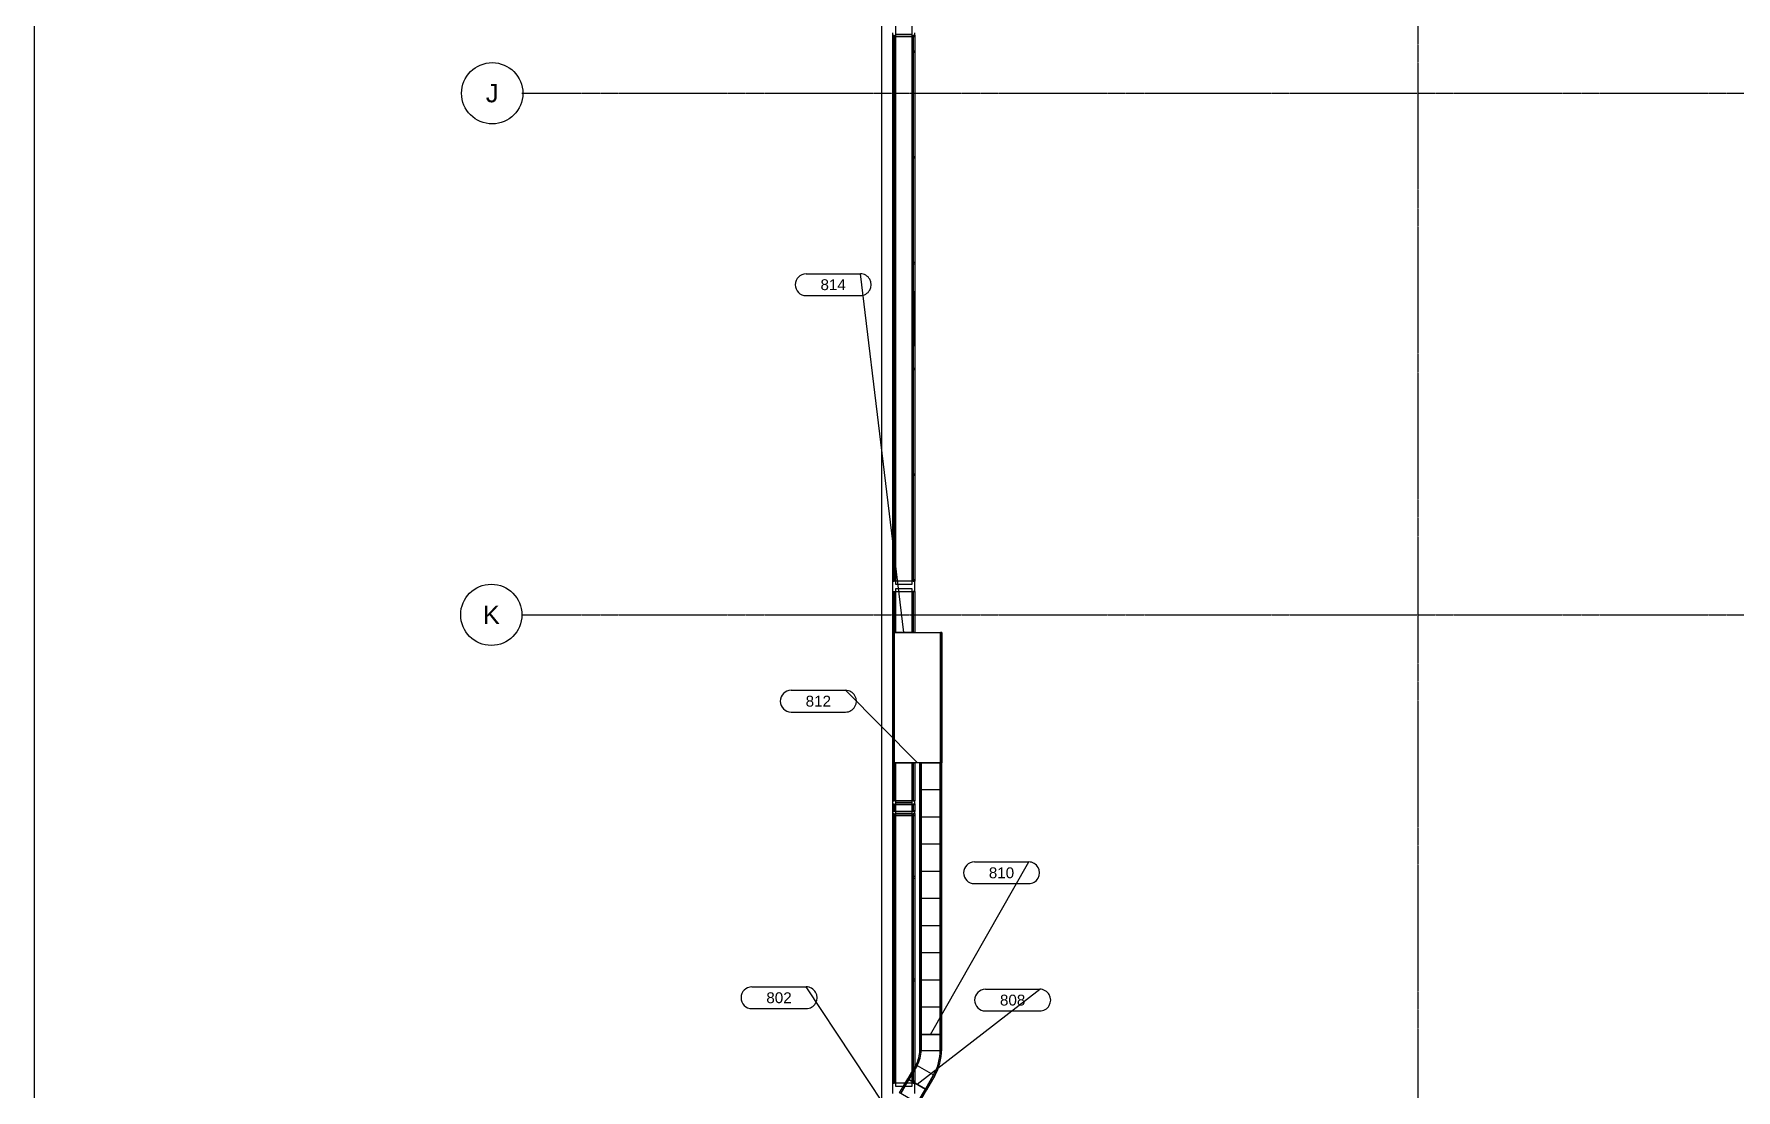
# Model space of a CAD drawing. Header units: inches. Extents: x -21257 to 11444, y 0 to 8704.
# Drawn here: x 0 to 1880, y 1863 to 3029 of the extents above; entities that cross this region are included whole.
import ezdxf
from ezdxf.enums import TextEntityAlignment as Align

# ---------------------------------------------------------------- set-up
doc = ezdxf.new("R2010")
doc.units = ezdxf.units.IN
doc.header["$MEASUREMENT"] = 0
doc.linetypes.add('CENTER2', pattern=[1.125, 0.75, -0.125, 0.125, -0.125])
for name, color, linetype in [('800-CONV-LAYOUT', 54, 'Continuous'), ('800-CONV-LAYOUT-UPPER', 54, 'Continuous'), ('800-CONV-NUMBERS', 54, 'Continuous'), ('Bldg_Cline', 8, 'CENTER2'), ('Bldg_Colnum', 8, 'Continuous'), ('ECT_PAGE_FRAM', 7, 'Continuous')]:
    doc.layers.add(name, color=color, linetype=linetype)
doc.styles.add('Fortna', font='arial.ttf', dxfattribs={"height": 0.09375})
doc.styles.get("Standard").update_dxf_attribs({"font": 'helvl.shx'})

# ---------------------------------------------------------------- blocks, each defined once
blk = doc.blocks.new('DCBLOCK')
at = {"linetype": 'Continuous'}
for p, q in [((-0.625, 0), (0, 0)), ((-0.625, -0.25), (0, -0.25))]:
    blk.add_line(p, q, dxfattribs=at)
for centre, start, end in [((-0.625, -0.125), 90, 269.9999), ((0, -0.125), 269.9999, 90)]:
    blk.add_arc(centre, 0.125, start, end)
blk.add_attdef('FORTNAITEM', text='', height=0.125).set_placement((-0.313, -0.125), align=Align.MIDDLE_CENTER)
at = {"flags": 1}
blk.add_attdef('SERIALNUM', (-0.625, -0.344), '', height=0.125, dxfattribs=at)
blk = doc.blocks.new('Colnum')
blk.add_circle((0, 0), 0.1566)
at = {"style": 'Fortna'}
blk.add_attdef('1', text='', height=0.0938, dxfattribs=at).set_placement((0, 0), align=Align.MIDDLE)
blk = doc.blocks.new('Promise-US15-100330-00-10-003 Bldg Colums')
at = {"layer": 'Bldg_Cline'}
for p, q in [((600, 7193.3), (600, 9.3)), ((-389.3, 2448), (72, 2448)), ((72, 2448), (6000, 2448)), ((-389.3, 1872), (72, 1872)), ((72, 1872), (6000, 1872))]:
    blk.add_line(p, q, dxfattribs=at)
at = {"layer": 'Bldg_Colnum'}
blk.add_line((8, 7709.9), (8, 8), dxfattribs=at)
at = {"layer": 'Bldg_Colnum', "xscale": 216, "yscale": 216, "zscale": 216}
for p, values in [((-422.1, 2448), {'1': 'J'}), ((-423.1, 1872), {'1': 'K'})]:
    blk.add_blockref('Colnum', p, dxfattribs=at).add_auto_attribs(values)

msp = doc.modelspace()

# ---------------------------------------------------------------- linework, layer by layer
at = {"layer": '800-CONV-LAYOUT'}
for p, q in [((948.6, 3027.8), (948.6, 3030.4)), ((972.6, 3027.8), (972.6, 3030.4)), ((948.6, 1858.9), (948.6, 1870.3)), ((972.6, 1858.9, -31.2), (972.6, 1870.3, -31.2))]:
    msp.add_line(p, q, dxfattribs=at)
at = {"layer": '800-CONV-LAYOUT', "linetype": 'Continuous'}
for p, q in [((948.6, 3027.8, 273.6), (950.1, 3027.8, 273.6)), ((948.6, 3026.3, 279.9), (950.1, 3026.3, 279.9)), ((950.1, 3027.8, 273.6), (950.1, 3026.3, 279.9)), ((971.1, 3027.8, 273.6), (972.6, 3027.8, 273.6)), ((971.1, 3026.3, 279.9), (971.1, 3027.8, 273.6)), ((972.6, 3026.3, 279.9), (971.1, 3026.3, 279.9)), ((950.1, 3010.5, 269.5), (948.6, 3010.5, 269.5)), ((948.6, 3009, 275.9), (950.1, 3009, 275.9)), ((950.1, 3009, 275.9), (950.1, 3010.5, 269.5)), ((971.1, 3010.5, 269.5), (972.6, 3010.5, 269.5)), ((971.1, 3009, 275.9), (971.1, 3010.5, 269.5)), ((971.1, 3009, 275.9), (972.6, 3009, 275.9)), ((950.1, 2893.6, 242.1), (948.6, 2893.6, 242.1)), ((948.6, 2892.2, 248.5), (950.1, 2892.2, 248.5)), ((950.1, 2892.2, 248.5), (950.1, 2893.6, 242.1)), ((971.1, 2893.6, 242.1), (972.6, 2893.6, 242.1)), ((971.1, 2892.2, 248.5), (971.1, 2893.6, 242.1)), ((971.1, 2892.2, 248.5), (972.6, 2892.2, 248.5)), ((950.1, 2776.8, 214.7), (948.6, 2776.8, 214.7)), ((948.6, 2775.3, 221.1), (950.1, 2775.3, 221.1)), ((950.1, 2775.3, 221.1), (950.1, 2776.8, 214.7)), ((971.1, 2776.8, 214.7), (972.6, 2776.8, 214.7)), ((971.1, 2775.3, 221.1), (971.1, 2776.8, 214.7)), ((971.1, 2775.3, 221.1), (972.6, 2775.3, 221.1)), ((950.1, 2660, 187.3), (948.6, 2660, 187.3)), ((948.6, 2658.5, 193.7), (950.1, 2658.5, 193.7)), ((950.1, 2658.5, 193.7), (950.1, 2660, 187.3)), ((971.1, 2660, 187.3), (972.6, 2660, 187.3)), ((971.1, 2658.5, 193.7), (971.1, 2660, 187.3)), ((971.1, 2658.5, 193.7), (972.6, 2658.5, 193.7)), ((950.1, 2543.2, 159.9), (948.6, 2543.2, 159.9)), ((948.6, 2541.7, 166.3), (950.1, 2541.7, 166.3)), ((950.1, 2541.7, 166.3), (950.1, 2543.2, 159.9)), ((971.1, 2543.2, 159.9), (972.6, 2543.2, 159.9)), ((971.1, 2541.7, 166.3), (971.1, 2543.2, 159.9)), ((971.1, 2541.7, 166.3), (972.6, 2541.7, 166.3)), ((950.1, 2426.3, 132.5), (948.6, 2426.3, 132.5)), ((948.6, 2424.8, 138.9), (950.1, 2424.8, 138.9)), ((950.1, 2424.8, 138.9), (950.1, 2426.3, 132.5)), ((971.1, 2426.3, 132.5), (972.6, 2426.3, 132.5)), ((971.1, 2424.8, 138.9), (971.1, 2426.3, 132.5)), ((971.1, 2424.8, 138.9), (972.6, 2424.8, 138.9)), ((948.6, 2413.1, 131.5), (950.1, 2413.1, 131.5)), ((948.6, 2413.1, 138), (950.1, 2413.1, 138)), ((950.1, 2413.1, 131.5), (950.1, 2413.1, 138)), ((971.1, 2413.1, 131.5), (972.6, 2413.1, 131.5)), ((971.1, 2413.1, 138), (971.1, 2413.1, 131.5)), ((972.6, 2413.1, 138), (971.1, 2413.1, 138)), ((950.1, 2368.1, 131.5), (948.6, 2368.1, 131.5)), ((948.6, 2368.1, 138), (950.1, 2368.1, 138)), ((948.6, 2368.1, 131.5), (950.1, 2368.1, 131.5)), ((948.6, 2368.1, 138), (950.1, 2368.1, 138)), ((950.1, 2368.1, 138), (950.1, 2368.1, 131.5)), ((950.1, 2368.1, 131.5), (950.1, 2368.1, 138)), ((971.1, 2368.1, 131.5), (972.6, 2368.1, 131.5)), ((971.1, 2368.1, 138), (971.1, 2368.1, 131.5)), ((971.1, 2368.1, 138), (972.6, 2368.1, 138)), ((1001.1, 2368.1, 131.5), (1002.6, 2368.1, 131.5)), ((1001.1, 2368.1, 138), (1001.1, 2368.1, 131.5)), ((1002.6, 2368.1, 138), (1001.1, 2368.1, 138)), ((950.1, 2344.1, 131.5), (948.6, 2344.1, 131.5)), ((948.6, 2344.1, 138), (950.1, 2344.1, 138)), ((950.1, 2344.1, 138), (950.1, 2344.1, 131.5)), ((1001.1, 2344.1, 131.5), (1002.6, 2344.1, 131.5)), ((1001.1, 2344.1, 138), (1001.1, 2344.1, 131.5)), ((1001.1, 2344.1, 138), (1002.6, 2344.1, 138)), ((950.1, 2224.1, 131.5), (948.6, 2224.1, 131.5)), ((948.6, 2224.1, 138), (950.1, 2224.1, 138)), ((948.6, 2224.1, 131.5), (950.1, 2224.1, 131.5)), ((948.6, 2224.1, 138), (950.1, 2224.1, 138)), ((950.1, 2224.1, 138), (950.1, 2224.1, 131.5)), ((950.1, 2224.1, 131.5), (950.1, 2224.1, 138)), ((971.1, 2224.1, 131.5), (972.6, 2224.1, 131.5)), ((971.1, 2224.1, 138), (971.1, 2224.1, 131.5)), ((972.6, 2224.1, 138), (971.1, 2224.1, 138)), ((978.1, 2224.1, 138), (979.6, 2224.1, 138)), ((1000.6, 2224.1, 131.5), (1002.1, 2224.1, 131.5)), ((1000.6, 2224.1, 138), (1000.6, 2224.1, 131.5)), ((1002.1, 2224.1, 138), (1000.6, 2224.1, 138)), ((1001.1, 2224.1, 131.5), (1002.6, 2224.1, 131.5)), ((1001.1, 2224.1, 138), (1001.1, 2224.1, 131.5)), ((1001.1, 2224.1, 138), (1002.6, 2224.1, 138)), ((950.1, 2182.1, 131.5), (948.6, 2182.1, 131.5)), ((948.6, 2182.1, 138), (950.1, 2182.1, 138)), ((950.1, 2182.1, 138), (950.1, 2182.1, 131.5)), ((971.1, 2182.1, 131.5), (972.6, 2182.1, 131.5)), ((971.1, 2182.1, 138), (971.1, 2182.1, 131.5)), ((971.1, 2182.1, 138), (972.6, 2182.1, 138)), ((948.6, 2178.8, 131.3), (950.1, 2178.8, 131.3)), ((948.6, 2178, 137.7), (950.1, 2178, 137.7)), ((950.1, 2170.9, 130.2), (948.6, 2170.9, 130.2)), ((948.6, 2170.1, 136.7), (950.1, 2170.1, 136.7)), ((948.6, 2168.1, 129.6), (950.1, 2168.1, 129.6)), ((948.6, 2165.9, 135.7), (950.1, 2165.9, 135.7)), ((950.1, 2178.8, 131.3), (950.1, 2178, 137.7)), ((950.1, 2170.1, 136.7), (950.1, 2170.9, 130.2)), ((950.1, 2168.1, 129.6), (950.1, 2165.9, 135.7)), ((971.1, 2178.8, 131.3), (972.6, 2178.8, 131.3)), ((971.1, 2178, 137.7), (971.1, 2178.8, 131.3)), ((972.6, 2178, 137.7), (971.1, 2178, 137.7)), ((971.1, 2170.9, 130.2), (972.6, 2170.9, 130.2)), ((971.1, 2170.1, 136.7), (971.1, 2170.9, 130.2)), ((971.1, 2170.1, 136.7), (972.6, 2170.1, 136.7)), ((971.1, 2168.1, 129.6), (972.6, 2168.1, 129.6)), ((971.1, 2165.9, 135.7), (971.1, 2168.1, 129.6)), ((972.6, 2165.9, 135.7), (971.1, 2165.9, 135.7)), ((950.1, 2098.8, 105.1), (948.6, 2098.8, 105.1)), ((948.6, 2096.6, 111.2), (950.1, 2096.6, 111.2)), ((950.1, 2096.6, 111.2), (950.1, 2098.8, 105.1)), ((971.1, 2098.8, 105.1), (972.6, 2098.8, 105.1)), ((971.1, 2096.6, 111.2), (971.1, 2098.8, 105.1)), ((971.1, 2096.6, 111.2), (972.6, 2096.6, 111.2)), ((950.1, 1985.6, 65.1), (948.6, 1985.6, 65.1)), ((948.6, 1983.4, 71.2), (950.1, 1983.4, 71.2)), ((950.1, 1983.4, 71.2), (950.1, 1985.6, 65.1)), ((971.1, 1985.6, 65.1), (972.6, 1985.6, 65.1)), ((971.1, 1983.4, 71.2), (971.1, 1985.6, 65.1)), ((971.1, 1983.4, 71.2), (972.6, 1983.4, 71.2)), ((950.1, 1872.5, 25.1), (948.6, 1872.5, 25.1)), ((948.6, 1870.3, 31.2), (950.1, 1870.3, 31.2)), ((950.1, 1870.3, 31.2), (950.1, 1872.5, 25.1)), ((971.1, 1870.3, 31.2), (971.1, 1872.5, 25.1)), ((971.1, 1872.5, 25.1), (972.6, 1872.5, 25.1)), ((971.1, 1870.3, 31.2), (972.6, 1870.3, 31.2))]:
    msp.add_line(p, q, dxfattribs=at)
at = {"layer": '800-CONV-LAYOUT'}
for points, elevation in [([(948.6, 2413.1), (948.6, 2424.8)], 131.5), ([(972.6, 2413.1), (972.6, 2424.8)], 131.5), ([(948.6, 2178.8), (948.6, 2182.1)], 131.3), ([(972.6, 2178.8), (972.6, 2182.1)], 131.3), ([(948.6, 2168.1), (948.6, 2170.1)], 129.6), ([(972.6, 2168.1), (972.6, 2170.1)], 129.6)]:
    msp.add_lwpolyline(points, dxfattribs=dict(at, elevation=elevation))
for points in [[(948.6, 2426.3, 132.5), (948.6, 3027.8, 273.6), (950.1, 3027.8, 273.6), (950.1, 2426.3, 132.5)], [(948.6, 2424.8, 138.9), (948.6, 3026.3, 279.9), (950.1, 3026.3, 279.9), (950.1, 2424.8, 138.9)], [(950.1, 2424.8, 138.9), (950.1, 3026.3, 279.9), (950.1, 3027.8, 273.6), (950.1, 2426.3, 132.5)], [(950.1, 2424.8, 138.9), (950.1, 3026.3, 279.9), (971.1, 3026.3, 279.9), (971.1, 2424.8, 138.9)], [(951.6, 3028.4, 280.4), (951.6, 3040.3, 282), (969.6, 3040.3, 282), (969.6, 3028.4, 280.4)], [(951.6, 2420.9, 137.9), (951.6, 3028.3, 280.4), (969.6, 3028.3, 280.4), (969.6, 2420.9, 137.9)], [(971.1, 2424.8, 138.9), (971.1, 3026.3, 279.9), (971.1, 3027.8, 273.6), (971.1, 2426.3, 132.5)], [(971.1, 2426.3, 132.5), (971.1, 3027.8, 273.6), (972.6, 3027.8, 273.6), (972.6, 2426.3, 132.5)], [(971.1, 2424.8, 138.9), (971.1, 3026.3, 279.9), (972.6, 3026.3, 279.9), (972.6, 2424.8, 138.9)], [(948.6, 2742, 206.6), (948.6, 2744.8, 194.6), (948.6, 2707.6, 185.8), (948.6, 2704.8, 197.8)], [(972.6, 2742, 206.6), (972.6, 2744.8, 194.6), (972.6, 2707.6, 185.8), (972.6, 2704.8, 197.8)], [(948.6, 2704.8, 197.8), (948.6, 2707.6, 185.8), (948.6, 2684.3, 193), (948.6, 2704.8, 197.8)], [(972.6, 2704.8, 197.8), (972.6, 2707.6, 185.8), (972.6, 2684.3, 193), (972.6, 2704.8, 197.8)], [(948.6, 2368.1, 131.5), (948.6, 2413.1, 131.5), (950.1, 2413.1, 131.5), (950.1, 2368.1, 131.5)], [(948.6, 2368.1, 138), (948.6, 2413.1, 138), (950.1, 2413.1, 138), (950.1, 2368.1, 138)], [(950.1, 2368.1, 138), (950.1, 2413.1, 138), (971.1, 2413.1, 138), (971.1, 2368.1, 138)], [(950.1, 2368.1, 138), (950.1, 2413.1, 138), (950.1, 2413.1, 131.5), (950.1, 2368.1, 131.5)], [(951.6, 2368.1, 138), (951.6, 2416.6, 138), (969.6, 2416.6, 138), (969.6, 2368.1, 138)], [(971.1, 2368.1, 138), (971.1, 2413.1, 138), (971.1, 2413.1, 131.5), (971.1, 2368.1, 131.5)], [(971.1, 2368.1, 131.5), (971.1, 2413.1, 131.5), (972.6, 2413.1, 131.5), (972.6, 2368.1, 131.5)], [(971.1, 2368.1, 138), (971.1, 2413.1, 138), (972.6, 2413.1, 138), (972.6, 2368.1, 138)], [(948.6, 2224.1, 131.5), (948.6, 2368.1, 131.5), (950.1, 2368.1, 131.5), (950.1, 2224.1, 131.5)], [(948.6, 2224.1, 138), (948.6, 2368.1, 138), (950.1, 2368.1, 138), (950.1, 2224.1, 138)], [(950.1, 2224.1, 138), (950.1, 2368.1, 138), (1001.1, 2368.1, 138), (1001.1, 2224.1, 138)], [(950.1, 2224.1, 138), (950.1, 2368.1, 138), (950.1, 2368.1, 131.5), (950.1, 2224.1, 131.5)], [(1001.1, 2224.1, 138), (1001.1, 2368.1, 138), (1001.1, 2368.1, 131.5), (1001.1, 2224.1, 131.5)], [(1001.1, 2224.1, 131.5), (1001.1, 2368.1, 131.5), (1002.6, 2368.1, 131.5), (1002.6, 2224.1, 131.5)], [(1001.1, 2224.1, 138), (1001.1, 2368.1, 138), (1002.6, 2368.1, 138), (1002.6, 2224.1, 138)], [(948.6, 2182.1, 131.5), (948.6, 2224.1, 131.5), (950.1, 2224.1, 131.5), (950.1, 2182.1, 131.5)], [(948.6, 2182.1, 138), (948.6, 2224.1, 138), (950.1, 2224.1, 138), (950.1, 2182.1, 138)], [(950.1, 2182.1, 138), (950.1, 2224.1, 138), (971.1, 2224.1, 138), (971.1, 2182.1, 138)], [(950.1, 2182.1, 138), (950.1, 2224.1, 138), (950.1, 2224.1, 131.5), (950.1, 2182.1, 131.5)], [(951.6, 2180.1, 138), (951.6, 2224.1, 138), (969.6, 2224.1, 138), (969.6, 2180.1, 138)], [(971.1, 2182.1, 138), (971.1, 2224.1, 138), (971.1, 2224.1, 131.5), (971.1, 2182.1, 131.5)], [(971.1, 2182.1, 131.5), (971.1, 2224.1, 131.5), (972.6, 2224.1, 131.5), (972.6, 2182.1, 131.5)], [(971.1, 2182.1, 138), (971.1, 2224.1, 138), (972.6, 2224.1, 138), (972.6, 2182.1, 138)], [(948.6, 2170.9, 130.2), (948.6, 2178.8, 131.3), (950.1, 2178.8, 131.3), (950.1, 2170.9, 130.2)], [(948.6, 2170.1, 136.7), (948.6, 2178, 137.7), (950.1, 2178, 137.7), (950.1, 2170.1, 136.7)], [(948.6, 1872.5, 25.1), (948.6, 2168.1, 129.6), (950.1, 2168.1, 129.6), (950.1, 1872.5, 25.1)], [(948.6, 1870.3, 31.2), (948.6, 2165.9, 135.7), (950.1, 2165.9, 135.7), (950.1, 1870.3, 31.2)], [(950.1, 2170.1, 136.7), (950.1, 2178, 137.7), (950.1, 2178.8, 131.3), (950.1, 2170.9, 130.2)], [(950.1, 2170.1, 136.7), (950.1, 2178, 137.7), (971.1, 2178, 137.7), (971.1, 2170.1, 136.7)], [(950.1, 1870.3, 31.2), (950.1, 2165.9, 135.7), (950.1, 2168.1, 129.6), (950.1, 1872.5, 25.1)], [(950.1, 1870.3, 31.2), (950.1, 2165.9, 135.7), (971.1, 2165.9, 135.7), (971.1, 1870.3, 31.2)], [(951.6, 2168.1, 136.4), (951.6, 2180, 138), (969.6, 2180, 138), (969.6, 2168.1, 136.4)], [(951.6, 1866.5, 29.9), (951.6, 2167.8, 136.4), (969.6, 2167.8, 136.4), (969.6, 1866.5, 29.9)], [(971.1, 2170.1, 136.7), (971.1, 2178, 137.7), (971.1, 2178.8, 131.3), (971.1, 2170.9, 130.2)], [(971.1, 2170.9, 130.2), (971.1, 2178.8, 131.3), (972.6, 2178.8, 131.3), (972.6, 2170.9, 130.2)], [(971.1, 2170.1, 136.7), (971.1, 2178, 137.7), (972.6, 2178, 137.7), (972.6, 2170.1, 136.7)], [(971.1, 1872.5, 25.1), (971.1, 2168.1, 129.6), (972.6, 2168.1, 129.6), (972.6, 1872.5, 25.1)], [(971.1, 1870.3, 31.2), (971.1, 2165.9, 135.7), (971.1, 2168.1, 129.6), (971.1, 1872.5, 25.1)], [(971.1, 1870.3, 31.2), (971.1, 2165.9, 135.7), (972.6, 2165.9, 135.7), (972.6, 1870.3, 31.2)]]:
    msp.add_3dface(points, dxfattribs=at)
at = {"layer": '800-CONV-LAYOUT', "invisible_edges": 15}
for points in [[(977.7, 1901.1, 138), (977.1, 1898.4, 138), (978.6, 1898, 138), (979.2, 1900.9, 138)], [(977.7, 1901.1, 128.5), (977.1, 1898.4, 128.5), (978.6, 1898, 128.5), (979.2, 1900.9, 128.5)], [(977.7, 1901.1, 138), (977.2, 1898.4, 138), (978.6, 1898, 138), (979.2, 1900.9, 138)], [(977.7, 1901.1, 128.5), (977.2, 1898.4, 128.5), (978.6, 1898, 128.5), (979.2, 1900.9, 128.5)], [(978.1, 1903.9, 138), (977.7, 1901.1, 138), (979.2, 1900.9, 138), (979.6, 1903.8, 138)], [(978.1, 1903.9, 128.5), (977.7, 1901.1, 128.5), (979.2, 1900.9, 128.5), (979.6, 1903.8, 128.5)], [(978, 1903.9, 138), (977.7, 1901.1, 138), (979.2, 1900.9, 138), (979.5, 1903.8, 138)], [(978, 1903.9, 128.5), (977.7, 1901.1, 128.5), (979.2, 1900.9, 128.5), (979.5, 1903.8, 128.5)], [(978.1, 1906.7, 138), (978, 1903.9, 138), (979.5, 1903.8, 138), (979.6, 1906.7, 138)], [(978.1, 1906.7, 128.5), (978, 1903.9, 128.5), (979.5, 1903.8, 128.5), (979.6, 1906.7, 128.5)], [(978.2, 1906.7, 138), (978.1, 1903.9, 138), (979.6, 1903.8, 138), (979.7, 1906.7, 138)], [(978.2, 1906.7, 128.5), (978.1, 1903.9, 128.5), (979.6, 1903.8, 128.5), (979.7, 1906.7, 128.5)], [(979.2, 1900.9, 138), (978.6, 1898, 138), (999, 1892.7, 138), (1000, 1897.5, 138)], [(979.2, 1900.9, 138), (978.6, 1898, 138), (998.9, 1892.7, 138), (999.9, 1897.4, 138)], [(979.6, 1903.8, 138), (979.2, 1900.9, 138), (1000, 1897.5, 138), (1000.5, 1902.2, 138)], [(979.5, 1903.8, 138), (979.2, 1900.9, 138), (999.9, 1897.4, 138), (1000.5, 1902.2, 138)], [(979.6, 1906.7, 138), (979.5, 1903.8, 138), (1000.5, 1902.2, 138), (1000.6, 1907.1, 138)], [(979.7, 1906.7, 138), (979.6, 1903.8, 138), (1000.5, 1902.2, 138), (1000.7, 1907.1, 138)], [(1002, 1902.1, 138), (1001.4, 1897.2, 138), (999.9, 1897.4, 138), (1000.5, 1902.2, 138)], [(1002, 1902.1, 128.5), (1001.4, 1897.2, 128.5), (999.9, 1897.4, 128.5), (1000.5, 1902.2, 128.5)], [(1002, 1902.1, 138), (1001.4, 1897.2, 138), (1000, 1897.5, 138), (1000.5, 1902.2, 138)], [(1002, 1902.1, 128.5), (1001.4, 1897.2, 128.5), (1000, 1897.5, 128.5), (1000.5, 1902.2, 128.5)], [(1002.2, 1907.1, 138), (1002, 1902.1, 138), (1000.5, 1902.2, 138), (1000.7, 1907.1, 138)], [(1002.2, 1907.1, 128.5), (1002, 1902.1, 128.5), (1000.5, 1902.2, 128.5), (1000.7, 1907.1, 128.5)], [(1002.1, 1907.1, 138), (1002, 1902.1, 138), (1000.5, 1902.2, 138), (1000.6, 1907.1, 138)], [(1002.1, 1907.1, 128.5), (1002, 1902.1, 128.5), (1000.5, 1902.2, 128.5), (1000.6, 1907.1, 128.5)], [(975.3, 1893.1, 128.5), (974, 1890.6, 128.5), (975.3, 1889.9, 128.5), (976.7, 1892.5, 128.5)], [(975.3, 1893.1, 138), (974, 1890.6, 138), (975.3, 1889.9, 138), (976.7, 1892.5, 138)], [(976.4, 1895.7, 138), (975.3, 1893.1, 138), (976.7, 1892.5, 138), (977.8, 1895.2, 138)], [(976.4, 1895.7, 128.5), (975.3, 1893.1, 128.5), (976.7, 1892.5, 128.5), (977.8, 1895.2, 128.5)], [(976.3, 1895.7, 138), (975.3, 1893.1, 138), (976.6, 1892.5, 138), (977.7, 1895.2, 138)], [(976.3, 1895.7, 128.5), (975.3, 1893.1, 128.5), (976.6, 1892.5, 128.5), (977.7, 1895.2, 128.5)], [(976.7, 1892.5, 138), (975.3, 1889.9, 138), (993.5, 1879.4, 138), (995.7, 1883.7, 138)], [(977.1, 1898.4, 138), (976.3, 1895.7, 138), (977.7, 1895.2, 138), (978.6, 1898, 138)], [(977.1, 1898.4, 128.5), (976.3, 1895.7, 128.5), (977.7, 1895.2, 128.5), (978.6, 1898, 128.5)], [(977.2, 1898.4, 138), (976.4, 1895.7, 138), (977.8, 1895.2, 138), (978.6, 1898, 138)], [(977.2, 1898.4, 128.5), (976.4, 1895.7, 128.5), (977.8, 1895.2, 128.5), (978.6, 1898, 128.5)], [(977.7, 1895.2, 138), (976.6, 1892.5, 138), (995.7, 1883.7, 138), (997.5, 1888.1, 138)], [(977.8, 1895.2, 138), (976.7, 1892.5, 138), (995.7, 1883.7, 138), (997.5, 1888.1, 138)], [(978.6, 1898, 138), (977.7, 1895.2, 138), (997.5, 1888.1, 138), (998.9, 1892.7, 138)], [(978.6, 1898, 138), (977.8, 1895.2, 138), (997.5, 1888.1, 138), (999, 1892.7, 138)], [(997.1, 1883, 128.5), (994.8, 1878.6, 128.5), (993.5, 1879.4, 128.5), (995.7, 1883.7, 128.5)], [(997.1, 1883, 138), (994.8, 1878.6, 138), (993.5, 1879.4, 138), (995.7, 1883.7, 138)], [(999, 1887.6, 138), (997.1, 1883, 138), (995.7, 1883.7, 138), (997.5, 1888.1, 138)], [(999, 1887.6, 128.5), (997.1, 1883, 128.5), (995.7, 1883.7, 128.5), (997.5, 1888.1, 128.5)], [(998.9, 1887.6, 138), (997, 1883, 138), (995.7, 1883.7, 138), (997.5, 1888.1, 138)], [(998.9, 1887.6, 128.5), (997, 1883, 128.5), (995.7, 1883.7, 128.5), (997.5, 1888.1, 128.5)], [(1000.4, 1892.4, 138), (999, 1887.6, 138), (997.5, 1888.1, 138), (999, 1892.7, 138)], [(1000.4, 1892.4, 128.5), (999, 1887.6, 128.5), (997.5, 1888.1, 128.5), (999, 1892.7, 128.5)], [(1000.4, 1892.4, 138), (998.9, 1887.6, 138), (997.5, 1888.1, 138), (998.9, 1892.7, 138)], [(1000.4, 1892.4, 128.5), (998.9, 1887.6, 128.5), (997.5, 1888.1, 128.5), (998.9, 1892.7, 128.5)], [(1001.4, 1897.2, 138), (1000.4, 1892.4, 138), (998.9, 1892.7, 138), (999.9, 1897.4, 138)], [(1001.4, 1897.2, 128.5), (1000.4, 1892.4, 128.5), (998.9, 1892.7, 128.5), (999.9, 1897.4, 128.5)], [(1001.4, 1897.2, 138), (1000.4, 1892.4, 138), (999, 1892.7, 138), (1000, 1897.5, 138)], [(1001.4, 1897.2, 128.5), (1000.4, 1892.4, 128.5), (999, 1892.7, 128.5), (1000, 1897.5, 128.5)]]:
    msp.add_3dface(points, dxfattribs=at)
at = {"layer": '800-CONV-LAYOUT-UPPER', "linetype": 'Continuous'}
for p, q in [((978.1, 2224.1, 131.5), (979.6, 2224.1, 131.5)), ((979.6, 2224.1, 131.5), (979.6, 2224.1, 138)), ((1000.6, 2194.1, 138), (979.6, 2194.1, 138)), ((979.6, 2164.1, 131.5), (978.1, 2164.1, 131.5)), ((978.1, 2164.1, 138), (979.6, 2164.1, 138)), ((1000.6, 2164.1, 138), (979.6, 2164.1, 138)), ((979.6, 2164.1, 138), (979.6, 2164.1, 131.5)), ((1000.6, 2164.1, 131.5), (1002.1, 2164.1, 131.5)), ((1000.6, 2164.1, 138), (1000.6, 2164.1, 131.5)), ((1000.6, 2164.1, 138), (1002.1, 2164.1, 138)), ((1000.6, 2134.1, 138), (979.6, 2134.1, 138)), ((1000.6, 2104.1, 138), (979.6, 2104.1, 138)), ((1000.6, 2074.1, 138), (979.6, 2074.1, 138)), ((979.6, 2044.1, 131.5), (978.1, 2044.1, 131.5)), ((978.1, 2044.1, 138), (979.6, 2044.1, 138)), ((1000.6, 2044.1, 138), (979.6, 2044.1, 138)), ((979.6, 2044.1, 138), (979.6, 2044.1, 131.5)), ((1000.6, 2044.1, 131.5), (1002.1, 2044.1, 131.5)), ((1000.6, 2044.1, 138), (1000.6, 2044.1, 131.5)), ((1000.6, 2044.1, 138), (1002.1, 2044.1, 138)), ((1000.6, 2014.1, 138), (979.6, 2014.1, 138)), ((1000.6, 1984.1, 138), (979.6, 1984.1, 138)), ((1000.6, 1954.1, 138), (979.6, 1954.1, 138)), ((978.1, 1924.1, 138), (979.6, 1924.1, 138)), ((979.6, 1924.1, 131.5), (978.1, 1924.1, 131.5)), ((978.2, 1924.1, 138), (979.7, 1924.1, 138)), ((978.2, 1924.1, 128.5), (979.7, 1924.1, 128.5)), ((979.6, 1924.1, 138), (979.6, 1924.1, 131.5)), ((979.7, 1924.1, 128.5), (979.7, 1924.1, 138)), ((1000.6, 1924.1, 138), (1002.1, 1924.1, 138)), ((1000.6, 1924.1, 138), (1000.6, 1924.1, 131.5)), ((1000.6, 1924.1, 131.5), (1002.1, 1924.1, 131.5)), ((1002.2, 1924.1, 138), (1000.7, 1924.1, 138)), ((1000.7, 1924.1, 138), (1000.7, 1924.1, 128.5)), ((1000.7, 1924.1, 128.5), (1002.2, 1924.1, 128.5)), ((978.2, 1906.1, 138), (979.7, 1906.1, 138)), ((979.7, 1906.1, 128.5), (978.2, 1906.1, 128.5)), ((979.7, 1906.1, 138), (979.7, 1906.1, 128.5)), ((1000.7, 1906.1, 138), (1002.2, 1906.1, 138)), ((1000.7, 1906.1, 138), (1000.7, 1906.1, 128.5)), ((1000.7, 1906.1, 128.5), (1002.2, 1906.1, 128.5)), ((974, 1890.6, 138), (975.3, 1889.9, 138)), ((974, 1890.6, 128.5), (975.3, 1889.9, 128.5)), ((975.3, 1889.9, 128.5), (975.3, 1889.9, 138)), ((965, 1875, 138), (966.3, 1874.3, 138)), ((966.3, 1874.3, 128.5), (965, 1875, 128.5)), ((965, 1875, 128.5), (966.3, 1874.3, 128.5)), ((965, 1875, 138), (966.3, 1874.3, 138)), ((966.3, 1874.3, 138), (966.3, 1874.3, 128.5)), ((966.3, 1874.3, 128.5), (966.3, 1874.3, 138)), ((984.5, 1863.8, 138), (985.8, 1863, 138)), ((984.5, 1863.8, 138), (984.5, 1863.8, 128.5)), ((984.5, 1863.8, 128.5), (985.8, 1863, 128.5)), ((984.5, 1863.8, 128.5), (985.8, 1863, 128.5)), ((984.5, 1863.8, 138), (984.5, 1863.8, 128.5)), ((985.8, 1863, 138), (984.5, 1863.8, 138)), ((994.8, 1878.6, 138), (993.5, 1879.4, 138)), ((993.5, 1879.4, 138), (993.5, 1879.4, 128.5)), ((993.5, 1879.4, 128.5), (994.8, 1878.6, 128.5))]:
    msp.add_line(p, q, dxfattribs=at)
at = {"layer": '800-CONV-LAYOUT-UPPER'}
for centre, radius in [((947.2, 1906.1, 138), 31), ((947.2, 1906.1, 128.5), 31), ((947.2, 1906.1, 138), 32.5), ((947.2, 1906.1, 128.5), 32.5), ((947.2, 1906.1, 138), 53.5), ((947.2, 1906.1, 128.5), 53.5), ((947.2, 1906.1, 138), 55), ((947.2, 1906.1, 128.5), 55)]:
    msp.add_arc(centre, radius, 330, 1, dxfattribs=at)
for points in [[(978.1, 1924.1, 138), (978.1, 2224.1, 138), (979.6, 2224.1, 138), (979.6, 1924.1, 138)], [(978.1, 1924.1, 131.5), (978.1, 2224.1, 131.5), (979.6, 2224.1, 131.5), (979.6, 1924.1, 131.5)], [(979.6, 1924.1, 138), (979.6, 2224.1, 138), (979.6, 2224.1, 131.5), (979.6, 1924.1, 131.5)], [(979.6, 1924.1, 138), (979.6, 2224.1, 138), (1000.6, 2224.1, 138), (1000.6, 1924.1, 138)], [(1000.6, 1924.1, 138), (1000.6, 2224.1, 138), (1002.1, 2224.1, 138), (1002.1, 1924.1, 138)], [(1000.6, 1924.1, 131.5), (1000.6, 2224.1, 131.5), (1002.1, 2224.1, 131.5), (1002.1, 1924.1, 131.5)], [(1000.6, 1924.1, 138), (1000.6, 2224.1, 138), (1000.6, 2224.1, 131.5), (1000.6, 1924.1, 131.5)], [(978.2, 1906.1, 138), (978.2, 1924.1, 138), (979.7, 1924.1, 138), (979.7, 1906.1, 138)], [(978.2, 1906.1, 128.5), (978.2, 1924.1, 128.5), (979.7, 1924.1, 128.5), (979.7, 1906.1, 128.5)], [(979.7, 1906.1, 138), (979.7, 1924.1, 138), (979.7, 1924.1, 128.5), (979.7, 1906.1, 128.5)], [(979.7, 1906.1, 138), (979.7, 1924.1, 138), (1000.7, 1924.1, 138), (1000.7, 1906.1, 138)], [(1000.7, 1906.1, 138), (1000.7, 1924.1, 138), (1002.2, 1924.1, 138), (1002.2, 1906.1, 138)], [(1000.7, 1906.1, 128.5), (1000.7, 1924.1, 128.5), (1002.2, 1924.1, 128.5), (1002.2, 1906.1, 128.5)], [(1000.7, 1906.1, 138), (1000.7, 1924.1, 138), (1000.7, 1924.1, 128.5), (1000.7, 1906.1, 128.5)], [(965, 1875, 138), (974, 1890.6, 138), (975.3, 1889.9, 138), (966.3, 1874.3, 138)], [(965, 1875, 128.5), (974, 1890.6, 128.5), (975.3, 1889.9, 128.5), (966.3, 1874.3, 128.5)], [(966.3, 1874.3, 138), (975.3, 1889.9, 138), (975.3, 1889.9, 128.5), (966.3, 1874.3, 128.5)], [(966.3, 1874.3, 138), (975.3, 1889.9, 138), (993.5, 1879.4, 138), (984.5, 1863.8, 138)], [(956, 1859.4, 128.5), (965, 1875, 128.5), (966.3, 1874.3, 128.5), (957.3, 1858.7, 128.5)], [(956, 1859.4, 138), (965, 1875, 138), (966.3, 1874.3, 138), (957.3, 1858.7, 138)], [(957.3, 1858.7, 138), (966.3, 1874.3, 138), (984.5, 1863.8, 138), (975.5, 1848.2, 138)], [(957.3, 1858.7, 138), (966.3, 1874.3, 138), (966.3, 1874.3, 128.5), (957.3, 1858.7, 128.5)], [(975.5, 1848.2, 138), (984.5, 1863.8, 138), (984.5, 1863.8, 128.5), (975.5, 1848.2, 128.5)], [(975.5, 1848.2, 128.5), (984.5, 1863.8, 128.5), (985.8, 1863, 128.5), (976.8, 1847.4, 128.5)], [(975.5, 1848.2, 138), (984.5, 1863.8, 138), (985.8, 1863, 138), (976.8, 1847.4, 138)], [(984.5, 1863.8, 138), (993.5, 1879.4, 138), (994.8, 1878.6, 138), (985.8, 1863, 138)], [(984.5, 1863.8, 128.5), (993.5, 1879.4, 128.5), (994.8, 1878.6, 128.5), (985.8, 1863, 128.5)], [(984.5, 1863.8, 138), (993.5, 1879.4, 138), (993.5, 1879.4, 128.5), (984.5, 1863.8, 128.5)]]:
    msp.add_3dface(points, dxfattribs=at)
at = {"layer": '800-CONV-NUMBERS', "linetype": 'Continuous'}
for p, q in [((960.6, 2368.1, 138), (912.6, 2764.1, 360)), ((975.6, 2224.1, 138), (896.2, 2304.1, 360)), ((990.1, 1924.1, 138), (1098.5, 2114.6, 360)), ((960.6, 1813.9, 30), (852.8, 1976.6, 360)), ((975.4, 1869, 138), (1110.8, 1974, 360))]:
    msp.add_line(p, q, dxfattribs=at)
at = {"layer": 'ECT_PAGE_FRAM'}
msp.add_lwpolyline([(0, 0), (11264, 0), (11264, 8704), (0, 8704)], close=True, dxfattribs=at)

# ---------------------------------------------------------------- block references
msp.add_blockref('Promise-US15-100330-00-10-003 Bldg Colums', (928.1, 515.5))
at = {"layer": '800-CONV-NUMBERS', "xscale": 96, "yscale": 96, "zscale": 96}
for p, values in [((912.6, 2764.1, 360), {'FORTNAITEM': '814'}), ((896.2, 2304.1, 360), {'FORTNAITEM': '812'}), ((1098.5, 2114.6, 360), {'FORTNAITEM': '810'}), ((852.8, 1976.6, 360), {'FORTNAITEM': '802'}), ((1110.8, 1974, 360), {'FORTNAITEM': '808'})]:
    msp.add_blockref('DCBLOCK', p, dxfattribs=at).add_auto_attribs(values)

doc.saveas('drawing.dxf')
